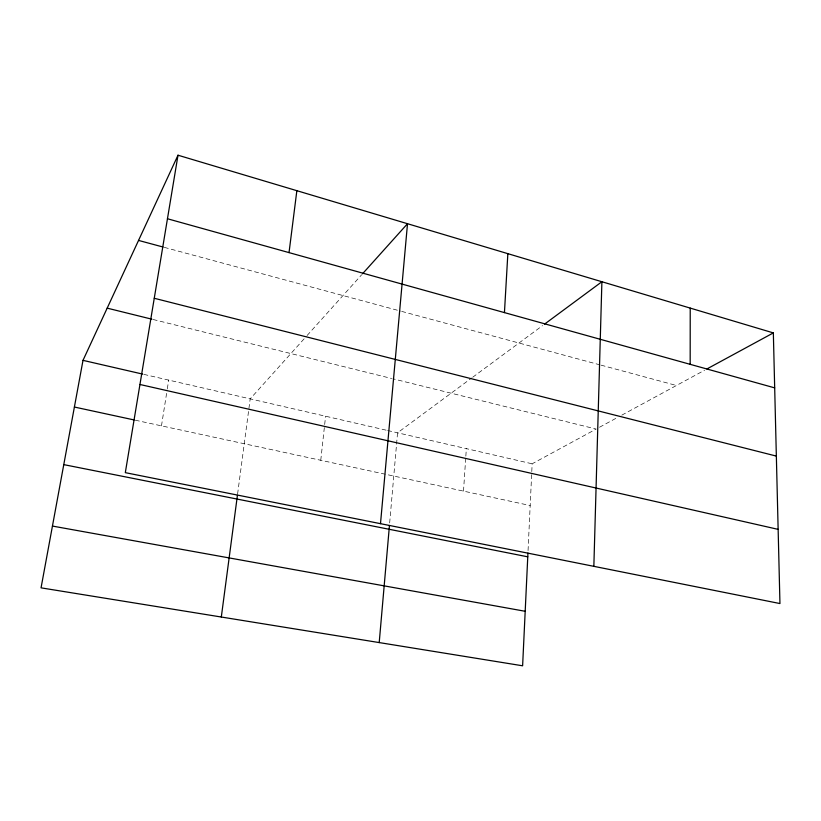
<?xml version="1.0" encoding="UTF-8"?>
<svg xmlns="http://www.w3.org/2000/svg" width="821" height="821" viewBox="0 0 821 821"><rect width="100%" height="100%" fill="white"/><g stroke="black" fill="none" stroke-linecap="round" stroke-linejoin="round"><path stroke-width="0.62" stroke-dasharray="4.11 3.08" d="M528.057 550.573L532.152 463.793L596.169 429.055L392.879 378.789M463.506 491.122L465.753 457.389M465.846 456.137L466.338 448.635M389.667 522.936L397.549 432.8L471.695 377.988M320.765 460.273L325.578 416.226M237.597 494.006L250.189 398.862L306.254 336.446M161.48 425.853L167.125 389.985M167.32 388.754L168.685 380.092M307.105 335.491L361.661 274.758M472.722 377.229L542.537 325.619M599.515 427.238L617.351 417.561M621.815 415.139L704.613 370.209M135.352 420.208L530.181 505.531M143.849 374.376L386.383 430.225M387.625 430.512L532.152 463.793M153.137 319.502L391.638 378.481M164.292 247.357L400.474 311.056M401.705 311.395L599.853 364.832M601.085 365.16L676.453 385.49"/><path stroke-width="1.23" d="M690.174 364.339L690.225 308.101M593.85 566.336L601.896 281.736L544.58 324.11M527.944 553.077L522.618 665.79L41.05 587.846L83.003 360.357L178.003 155.21L773.341 332.905L779.95 603.548L125.315 472.65L178.003 155.21M504.443 312.606L507.85 253.658M379.21 642.586L389.452 525.471M380.492 523.675L407.514 223.712L362.513 273.814M289.033 252.611L296.853 190.677M221.311 617.023L237.433 495.268M706.871 368.978L773.341 332.905M52.441 526.066L525.194 611.286M63.771 464.624L527.759 556.823M74.393 407.031L134.11 419.942M139.95 384.485L778.134 529.36M83.003 360.357L142.608 374.089M107.182 308.142L151.895 319.195M154.256 298.269L776.348 456.096M138.544 240.42L163.061 247.029M167.463 218.755L774.685 387.871"/></g></svg>
